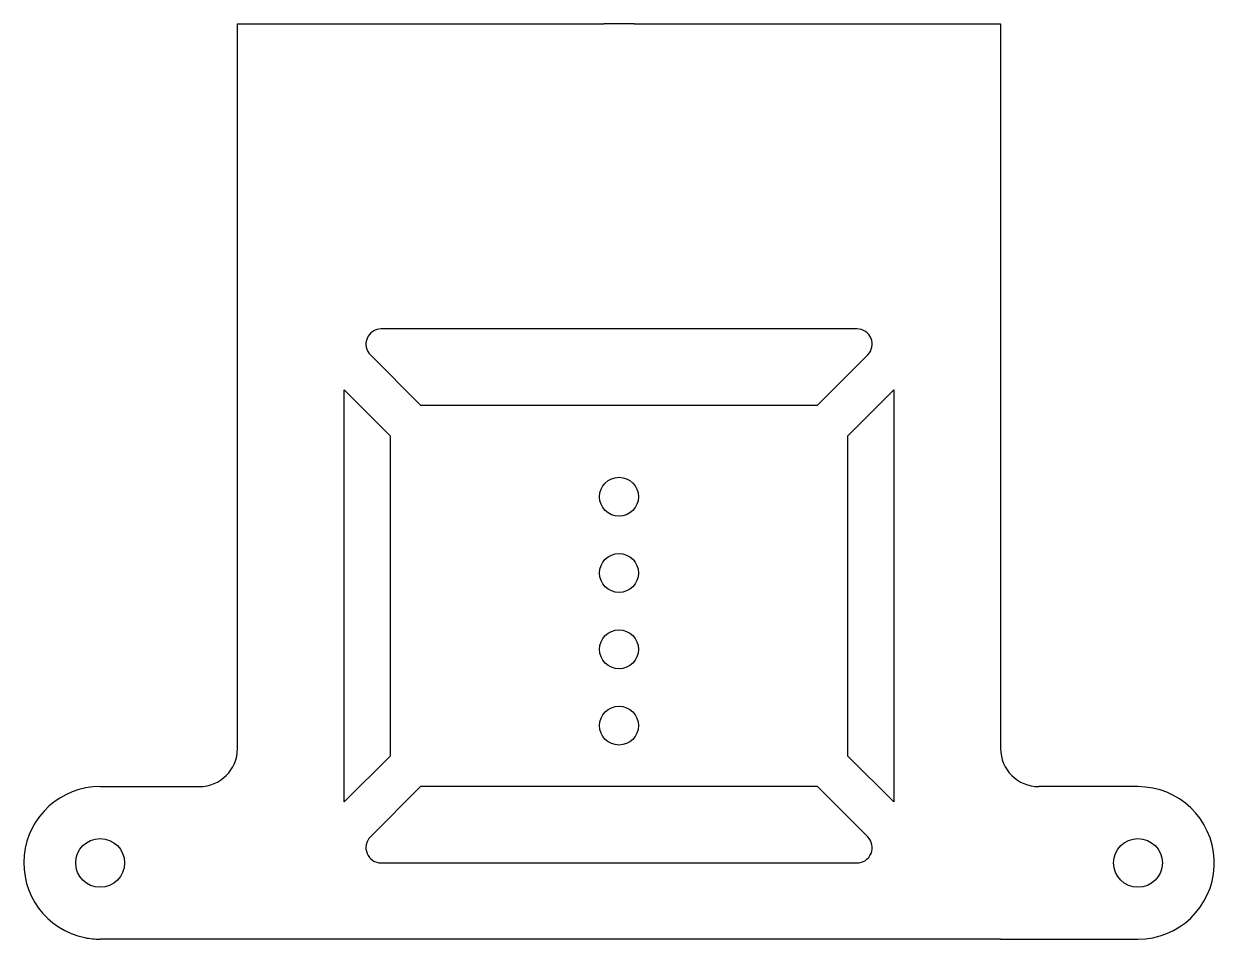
# Model space of a CAD drawing. Header units: inches. Extents: x -1.4 to 6.4, y -5 to 1.
import ezdxf

# ---------------------------------------------------------------- set-up
doc = ezdxf.new("R2010")
doc.units = ezdxf.units.IN
doc.layers.get('0').update_dxf_attribs({"linetype": 'CONTINUOUS'})

msp = doc.modelspace()

# ---------------------------------------------------------------- linework, layer by layer
for p, q in [((0, 1), (2.4, 1)), ((0, 0), (0, 1)), ((2.6, 1), (2.4, 1)), ((2.6, 1), (5, 1)), ((5, 1), (5, 0)), ((0, -3.75), (0, 0)), ((5, 0), (5, -3.75)), ((-0.9, -4), (-0.25, -4)), ((5.9, -4), (5.25, -4)), ((6.3995, -4.5215), (6.3995, -4.4785)), ((-1, -4.9899), (-1, -4.9899)), ((0, -5), (-0.9, -5)), ((5, -5), (0, -5)), ((5, -5), (5.9, -5))]:
    msp.add_line(p, q)
for points in [[(4.0586, -1), (0.9414, -1, 0.668179), (0.8707, -1.1707), (1.2, -1.5), (3.8, -1.5), (4.1293, -1.1707, 0.668179)], [(0.9414, -4.5), (4.0586, -4.5, 0.668179), (4.1293, -4.3293), (3.8, -4), (1.2, -4), (0.8707, -4.3293, 0.668179)]]:
    msp.add_lwpolyline(points, format="xyb", close=True)
for points in [[(1, -1.7), (1, -3.8), (0.7, -4.1), (0.7, -1.4)], [(4, -3.8), (4, -1.7), (4.3, -1.4), (4.3, -4.1)]]:
    msp.add_lwpolyline(points, close=True)
for centre, radius in [((2.5, -2.1), 0.1275), ((2.5, -2.6), 0.1275), ((2.5, -3.1), 0.1275), ((2.5, -3.6), 0.1275), ((-0.9, -4.5), 0.16), ((5.9, -4.5), 0.16)]:
    msp.add_circle(centre, radius)
for centre, radius, start, end in [((-0.25, -3.75), 0.25, -90, 0), ((5.25, -3.75), 0.25, 180, 270), ((-0.9, -4.5), 0.5, 90, 258.46304), ((5.9, -4.5), 0.5, 2.46878, 90), ((5.9, -4.5), 0.5, 270, 357.53122), ((-0.9, -4.5), 0.5, 258.46304, 270)]:
    msp.add_arc(centre, radius, start, end)

doc.saveas('drawing.dxf')
